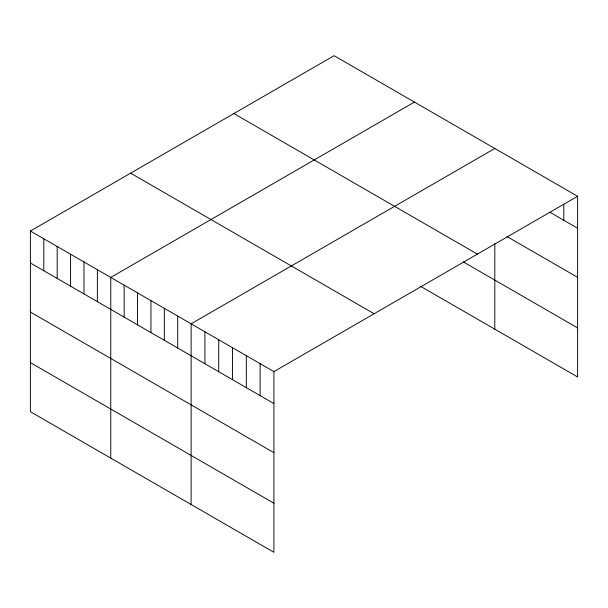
<?xml version="1.0" encoding="UTF-8"?>
<svg xmlns="http://www.w3.org/2000/svg" width="608" height="608" viewBox="0 0 608 608"><rect width="100%" height="100%" fill="white"/><g stroke="black" fill="none" stroke-linecap="round" stroke-linejoin="round"><path stroke-width="0.91" d="M577.6 196.278L273.912 371.61L273.912 552.307L30.4 411.722L30.4 231.025L334.088 55.693L577.6 196.278L577.6 376.975L420.751 286.421M414.443 102.083L110.762 277.415L110.762 458.113M494.806 148.481L191.117 323.813L191.117 504.511M550.004 212.306L577.6 228.243M506.981 236.55L577.6 277.324M233.867 113.552L477.386 254.136M463.296 261.904L577.6 327.894M130.614 173.158L374.133 313.751M30.4 231.025L273.912 371.61M30.4 262.983L273.912 403.575M30.4 312.064L273.912 452.656M30.4 362.634L273.912 503.226M563.798 204.296L563.798 220.278M494.806 243.572L494.806 329.179M260.11 363.645L260.11 395.61M246.316 355.68L246.316 387.638M232.514 347.715L232.514 379.673M218.713 339.743L218.713 371.708M204.919 331.778L204.919 363.744M177.726 316.076L177.726 348.042M164.335 308.347L164.335 340.305M150.936 300.61L150.936 332.576M137.545 292.881L137.545 324.847M124.154 285.152L124.154 317.11M97.364 269.686L97.364 301.644M83.972 261.949L83.972 293.915M70.581 254.22L70.581 286.178M57.19 246.483L57.19 278.449M43.791 238.754L43.791 270.72"/></g></svg>
